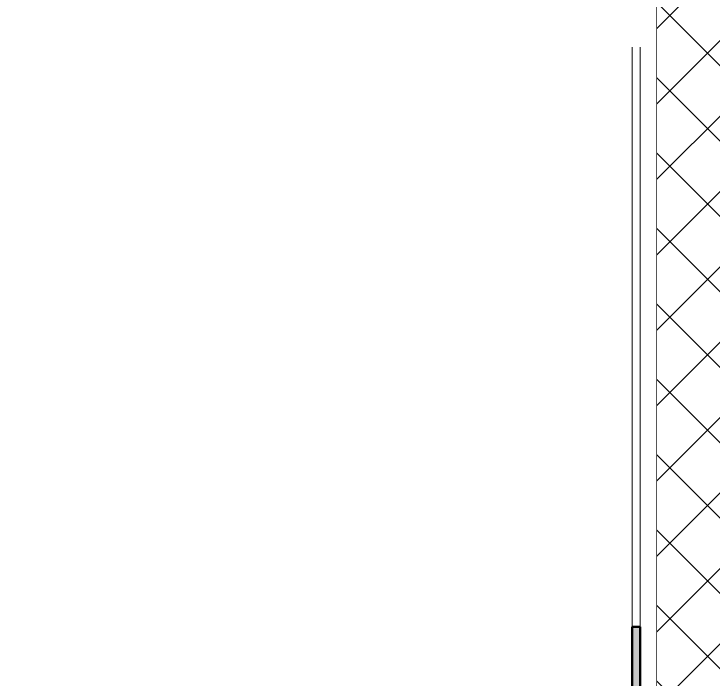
# Model space of a CAD drawing. Header units: millimetres. Extents: x -48147 to 1417267, y -496296 to 18123.
# Drawn here: x 1385112 to 1385965, y -481740 to -480929 of the extents above; entities that cross this region are included whole.
import ezdxf

# ---------------------------------------------------------------- set-up
doc = ezdxf.new("R2010")
doc.units = ezdxf.units.MM
doc.header["$MEASUREMENT"] = 0
doc.linetypes.add('Wipeout_Contour', pattern=[1000, 0, -1000])
for name, color, linetype, lineweight in [('A-95-P_Text_1_50_GA_Pen_No__1', 7, 'Continuous', 13), ('New_A-25-M_Wall_Int_Pen_No__1', 7, 'Continuous', 13), ('S-280-M_STRUCT_FRAME.IFC Import_Pen_No__160', 5, 'Continuous', 200), ('S-280-M_STRUCT_FRAME.IFC Import_Pen_No__90', 8, 'Continuous', 20)]:
    doc.layers.add(name, color=color, linetype=linetype, lineweight=lineweight)
for name, color, linetype in [('New_A-25-M_Wall_Int', 7, 'Continuous'), ('New_A-35-M_FFE_Sanitary', 7, 'Continuous'), ('S-280-M_STRUCT_FRAME.IFC Import', 7, 'Continuous')]:
    doc.layers.add(name, color=color, linetype=linetype)
doc.layers.add('New_A-25-M_Wall_Int_Pen_No__107', color=7, linetype='Continuous', lineweight=15, true_color=0xa6a6a6)
doc.layers.add('S-280-M_STRUCT_FRAME.IFC Import_Pen_No__30', color=7, linetype='Continuous', lineweight=50, true_color=0x2a2a2a)

# ---------------------------------------------------------------- blocks, each defined once
blk = doc.blocks.new('Section Elem_24_2', base_point=(1376122.47, -491272.82))
at = {"color": 254, "linetype": 'Wipeout_Contour', "lineweight": 0, "ltscale": 5868927.927753311}
blk.add_wipeout([(1386036.11, -479572.82), (1385896.11, -479572.82), (1385896.11, -483472.82), (1386036.11, -483472.82)], dxfattribs=at).dxf.layer = 'New_A-25-M_Wall_Int'
at = {"layer": 'New_A-25-M_Wall_Int_Pen_No__107', "linetype": 'Continuous'}
h = blk.add_hatch(dxfattribs=at)
h.set_pattern_fill('Concrete_Block_0002', color=256, style=0, pattern_type=2)
h.set_pattern_definition([(45, (1376122.47, -491272.82), (-45.96194, 45.96194), []), (135, (1376122.47, -491272.82), (45.96194, 45.96194), [])])
h.paths.add_polyline_path([(1386036.11, -479572.82), (1385896.11, -479572.82), (1385896.11, -483472.82), (1386036.11, -483472.82)])
at = {"layer": 'New_A-25-M_Wall_Int_Pen_No__1', "linetype": 'Continuous'}
blk.add_line((1385896.11, -479572.82), (1385896.11, -483172.82), dxfattribs=at)
blk = doc.blocks.new('Section Elem_231_2', base_point=(1376122.47, -491272.82))
at = {"color": 254, "linetype": 'Wipeout_Contour', "lineweight": 0, "ltscale": 14667329.62035591}
blk.add_wipeout([(1383886.11, -481802.82), (1385856.34, -481802.82), (1385856.34, -481757.76), (1385866.34, -481757.76), (1385866.34, -480970.01), (1385876.34, -480970.01), (1385876.34, -481802.82), (1385896.11, -481802.82), (1385896.11, -480747.82), (1383886.11, -480747.82)], dxfattribs=at).dxf.layer = 'New_A-35-M_FFE_Sanitary'
blk = doc.blocks.new('Section Elem_488_2', base_point=(1376122.47, -491272.82))
at = {"layer": 'S-280-M_STRUCT_FRAME.IFC Import_Pen_No__30', "linetype": 'Continuous'}
blk.add_line((1385876.34, -481887.88), (1385866.34, -481887.88), dxfattribs=at)
at = {"color": 254, "linetype": 'Wipeout_Contour', "lineweight": 0, "ltscale": 5868303.506063875}
blk.add_wipeout([(1385866.34, -480970.01), (1385866.34, -481676.66), (1385876.34, -481676.66), (1385876.34, -480970.01)], dxfattribs=at).dxf.layer = 'S-280-M_STRUCT_FRAME.IFC Import'
at = {"layer": 'S-280-M_STRUCT_FRAME.IFC Import_Pen_No__160', "linetype": 'Continuous', "lineweight": 0, "true_color": 0x00007f}
blk.add_hatch(color=176, dxfattribs=at).paths.add_polyline_path([(1385876.34, -481676.66), (1385866.34, -481676.66), (1385866.34, -481887.88), (1385876.34, -481887.88)])
at = {"layer": 'S-280-M_STRUCT_FRAME.IFC Import_Pen_No__30', "linetype": 'Continuous'}
for p, q in [((1385866.34, -481676.66), (1385866.34, -481757.76)), ((1385876.34, -481676.66), (1385866.34, -481676.66)), ((1385876.34, -481676.66), (1385876.34, -481887.88))]:
    blk.add_line(p, q, dxfattribs=at)
at = {"layer": 'S-280-M_STRUCT_FRAME.IFC Import_Pen_No__90', "linetype": 'Continuous'}
for p, q in [((1385866.34, -480970), (1385866.34, -481676.66)), ((1385876.34, -480970), (1385876.34, -481676.66))]:
    blk.add_line(p, q, dxfattribs=at)

msp = doc.modelspace()

# ---------------------------------------------------------------- block references
at = {"layer": 'New_A-25-M_Wall_Int'}
msp.add_blockref('Section Elem_24_2', (1376122.47, -491272.82), dxfattribs=at)

# ---------------------------------------------------------------- next in the draw order: block references
at = {"layer": 'New_A-35-M_FFE_Sanitary'}
msp.add_blockref('Section Elem_231_2', (1376122.47, -491272.82), dxfattribs=at)

# ---------------------------------------------------------------- next in the draw order: block references
at = {"layer": 'S-280-M_STRUCT_FRAME.IFC Import'}
msp.add_blockref('Section Elem_488_2', (1376122.47, -491272.82), dxfattribs=at)

# ---------------------------------------------------------------- next in the draw order: wipeouts: each hides what was drawn before it
at = {"linetype": 'Wipeout_Contour', "ltscale": 5862988.805142692}
msp.add_wipeout([(1383360.08, -481237.88), (1385542.2, -481237.88), (1385542.2, -481486.94), (1383360.08, -481486.94)], dxfattribs=at).dxf.layer = 'A-95-P_Text_1_50_GA_Pen_No__1'

doc.saveas('drawing.dxf')
